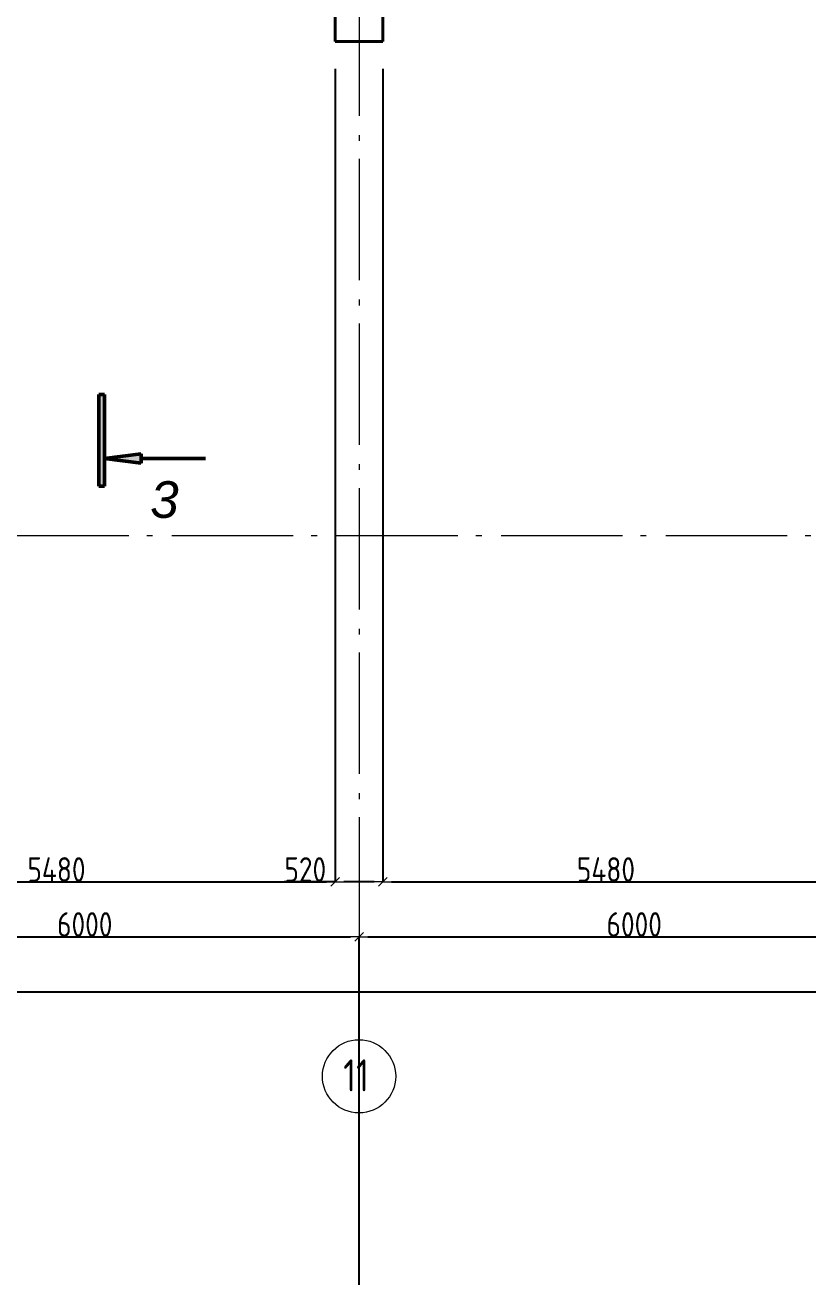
# Model space of a CAD drawing. Header units: millimetres. Extents: x -60256 to 201272, y 21388 to 77592.
# Drawn here: x 3233 to 11779, y 49277 to 63034 of the extents above; entities that cross this region are included whole.
import ezdxf
from ezdxf.enums import TextEntityAlignment as Align

# ---------------------------------------------------------------- set-up
doc = ezdxf.new("R2010")
doc.units = ezdxf.units.MM
doc.header["$MEASUREMENT"] = 0
doc.linetypes.add('Double Dashed', pattern=[1797.222233, 1325, -211.666656, 63.333344, -197.222233])
for name, color, linetype in [('оси', 7, 'Continuous'), ('отделка', 7, 'Continuous'), ('размеры', 7, 'Continuous'), ('размеры внутр', 7, 'Continuous'), ('разрезы', 7, 'Continuous')]:
    doc.layers.add(name, color=color, linetype=linetype)
for name, color, linetype, lineweight in [('оси_Ном._пера__96', 7, 'Continuous', 13), ('оси_Ном._пера__97', 7, 'Continuous', 20), ('отделка_Ном._пера__99', 7, 'Continuous', 40), ('разрезы_Ном._пера__100', 7, 'Continuous', 50), ('разрезы_Ном._пера__97', 7, 'Continuous', 20)]:
    doc.layers.add(name, color=color, linetype=linetype, lineweight=lineweight)
doc.styles.add('СГЕНЕРИР_СТИЛЬ_3', font='gost_2_304-81_type.ttf')
doc.styles.add('СГЕНЕРИР_СТИЛЬ_7', font='ariali.ttf')
doc.dimstyles.new('СГЕНЕРИР_СТИЛЬ__1', dxfattribs={"dimtxt": 270.000005, "dimasz": 95, "dimexe": 0.18, "dimexo": 0, "dimgap": 0.09, "dimtad": 1, "dimtih": 1, "dimtoh": 1, "dimdec": 0, "dimzin": 0, "dimdsep": 46, "dimtxsty": 'СГЕНЕРИР_СТИЛЬ_3', "dimblk": 'ARROWHEAD_6', "dimblk1": 'ARROWHEAD_6', "dimblk2": 'ARROWHEAD_6', "dimcen": 0.09, "dimclrd": 7, "dimclre": 7, "dimclrt": 98, "dimadec": 0, "dimazin": 0, "dimtfac": 1, "dimtdec": 4, "dimtmove": 0, "dimatfit": 3, "dimfxl": 1, "dimtolj": 1, "dimtzin": 0, "dimarcsym": 0})
doc.dimstyles.new('СГЕНЕРИР_СТИЛЬ__13', dxfattribs={"dimtxt": 270.000005, "dimasz": 95, "dimexe": 0.18, "dimexo": 300, "dimgap": 0.09, "dimtad": 1, "dimtih": 1, "dimtoh": 1, "dimdec": 0, "dimzin": 0, "dimdsep": 46, "dimtxsty": 'СГЕНЕРИР_СТИЛЬ_3', "dimblk": 'ARROWHEAD_6', "dimblk1": 'ARROWHEAD_6', "dimblk2": 'ARROWHEAD_6', "dimcen": 0.09, "dimclrd": 7, "dimclre": 7, "dimclrt": 98, "dimadec": 0, "dimazin": 0, "dimtfac": 1, "dimtdec": 4, "dimtmove": 0, "dimatfit": 3, "dimfxl": 1, "dimtolj": 1, "dimtzin": 0, "dimarcsym": 0})

# ---------------------------------------------------------------- blocks, each defined once
blk = doc.blocks.new('Стена_8_1', base_point=(6879, 63566))
at = {"layer": 'отделка_Ном._пера__99', "linetype": 'Continuous', "flags": 128}
for points in [[(6619, 63566), (6619, 62856)], [(7139, 63566), (6619, 63566)], [(7139, 62856), (7139, 63566)], [(6619, 62856), (7139, 62856)]]:
    blk.add_lwpolyline(points, dxfattribs=at)
blk = doc.blocks.new('Стандартный маркер сетки_10')
at = {"layer": 'оси_Ном._пера__96', "linetype": 'Double Dashed'}
for p, q in [((900, 0), (20403, 0)), ((20403, 0), (21303, 0))]:
    blk.add_line(p, q, dxfattribs=at)
blk.add_point((20403, 0), dxfattribs=at)
blk.add_point((20403, 0), dxfattribs=at)
at = {"layer": 'оси_Ном._пера__97', "linetype": 'Continuous'}
blk.add_circle((21703, 0), 400, dxfattribs=at)
at = {"layer": 'оси_Ном._пера__96', "style": 'СГЕНЕРИР_СТИЛЬ_3'}
blk.add_attdef('AC_MarkerText_1', text='', height=350, rotation=90, dxfattribs=at).set_placement((21973, -173), align=Align.BOTTOM_LEFT)
blk = doc.blocks.new('Стандартный маркер сетки_14')
at = {"layer": 'оси_Ном._пера__96', "linetype": 'Double Dashed'}
blk.add_line((900, 0), (76535, 0), dxfattribs=at)
at = {"layer": 'оси_Ном._пера__96', "style": 'СГЕНЕРИР_СТИЛЬ_3'}
for tag, p in [('AC_MarkerText_1_1', (-244, 270)), ('AC_MarkerText_1_2', (77991, 270))]:
    blk.add_attdef(tag, text='', height=350, rotation=180, dxfattribs=at).set_placement(p, align=Align.BOTTOM_LEFT)
blk = doc.blocks.new('ARROWHEAD_6')
at = {"color": 0, "linetype": 'Continuous', "lineweight": 0}
for p, q in [((0, 0), (-1, 0)), ((-0.5, -0.5), (0.5, 0.5))]:
    blk.add_line(p, q, dxfattribs=at)
blk = doc.blocks.new('*D795')
at = {"layer": 'Defpoints', "color": 0, "linetype": 'Continuous', "transparency": 16777216}
for p in [(22379, 61287), (-45271, 53854), (22379, 52477)]:
    blk.add_point(p, dxfattribs=at)
at = {"layer": 'размеры', "color": 7, "linetype": 'Continuous', "lineweight": -2, "transparency": 16777216}
for p, q in [((22379, 61287), (22379, 52477)), ((-45271, 53854), (-45271, 52477)), ((-45176, 52477), (22284, 52477))]:
    blk.add_line(p, q, dxfattribs=at)
at = {"layer": 'размеры', "color": 7, "linetype": 'Continuous', "lineweight": -2, "transparency": 16777216, "xscale": 95, "yscale": 95, "zscale": 95, "rotation": 180}
blk.add_blockref('ARROWHEAD_6', (-45271, 52477), dxfattribs=at)
at = {"layer": 'размеры', "color": 7, "linetype": 'Continuous', "lineweight": -2, "transparency": 16777216, "xscale": 95, "yscale": 95, "zscale": 95}
blk.add_blockref('ARROWHEAD_6', (22379, 52477), dxfattribs=at)
at = {"layer": 'размеры', "color": 98, "linetype": 'Continuous', "transparency": 16777216, "insert": (-11433, 52612), "char_height": 270, "attachment_point": 5, "style": 'СГЕНЕРИР_СТИЛЬ_3'}
blk.add_mtext('\\A1;67650', dxfattribs=at)
blk = doc.blocks.new('*D808')
at = {"layer": 'Defpoints', "color": 0, "linetype": 'Continuous', "transparency": 16777216}
for p in [(6879, 53077), (879, 49660), (6879, 49277)]:
    blk.add_point(p, dxfattribs=at)
at = {"layer": 'размеры', "color": 7, "linetype": 'Continuous', "lineweight": -2, "transparency": 16777216}
for p, q in [((879, 49660), (879, 53077)), ((974, 53077), (6784, 53077)), ((6879, 49277), (6879, 53077))]:
    blk.add_line(p, q, dxfattribs=at)
at = {"layer": 'размеры', "color": 7, "linetype": 'Continuous', "lineweight": -2, "transparency": 16777216, "xscale": 95, "yscale": 95, "zscale": 95, "rotation": 180}
blk.add_blockref('ARROWHEAD_6', (879, 53077), dxfattribs=at)
at = {"layer": 'размеры', "color": 7, "linetype": 'Continuous', "lineweight": -2, "transparency": 16777216, "xscale": 95, "yscale": 95, "zscale": 95}
blk.add_blockref('ARROWHEAD_6', (6879, 53077), dxfattribs=at)
at = {"layer": 'размеры', "color": 98, "linetype": 'Continuous', "transparency": 16777216, "insert": (3884, 53212), "char_height": 270, "attachment_point": 5, "style": 'СГЕНЕРИР_СТИЛЬ_3'}
blk.add_mtext('\\A1;6000', dxfattribs=at)
blk = doc.blocks.new('*D809')
at = {"layer": 'Defpoints', "color": 0, "linetype": 'Continuous', "transparency": 16777216}
for p in [(12879, 53077), (12879, 49550), (6879, 49277)]:
    blk.add_point(p, dxfattribs=at)
at = {"layer": 'размеры', "color": 7, "linetype": 'Continuous', "lineweight": -2, "transparency": 16777216}
for p, q in [((6879, 49277), (6879, 53077)), ((6974, 53077), (12784, 53077)), ((12879, 49550), (12879, 53077))]:
    blk.add_line(p, q, dxfattribs=at)
at = {"layer": 'размеры', "color": 7, "linetype": 'Continuous', "lineweight": -2, "transparency": 16777216, "xscale": 95, "yscale": 95, "zscale": 95, "rotation": 180}
blk.add_blockref('ARROWHEAD_6', (6879, 53077), dxfattribs=at)
at = {"layer": 'размеры', "color": 7, "linetype": 'Continuous', "lineweight": -2, "transparency": 16777216, "xscale": 95, "yscale": 95, "zscale": 95}
blk.add_blockref('ARROWHEAD_6', (12879, 53077), dxfattribs=at)
at = {"layer": 'размеры', "color": 98, "linetype": 'Continuous', "transparency": 16777216, "insert": (9884, 53212), "char_height": 270, "attachment_point": 5, "style": 'СГЕНЕРИР_СТИЛЬ_3'}
blk.add_mtext('\\A1;6000', dxfattribs=at)
blk = doc.blocks.new('*D973')
at = {"layer": 'Defpoints', "color": 0, "linetype": 'Continuous', "transparency": 16777216}
for p in [(1139, 62856), (6619, 62856), (6619, 53677)]:
    blk.add_point(p, dxfattribs=at)
at = {"layer": 'размеры внутр', "color": 7, "linetype": 'Continuous', "lineweight": -2, "transparency": 16777216}
for p, q in [((1139, 62556), (1139, 53677)), ((6619, 62556), (6619, 53677)), ((1234, 53677), (6524, 53677))]:
    blk.add_line(p, q, dxfattribs=at)
at = {"layer": 'размеры внутр', "color": 7, "linetype": 'Continuous', "lineweight": -2, "transparency": 16777216, "xscale": 95, "yscale": 95, "zscale": 95, "rotation": 180}
blk.add_blockref('ARROWHEAD_6', (1139, 53677), dxfattribs=at)
at = {"layer": 'размеры внутр', "color": 7, "linetype": 'Continuous', "lineweight": -2, "transparency": 16777216, "xscale": 95, "yscale": 95, "zscale": 95}
blk.add_blockref('ARROWHEAD_6', (6619, 53677), dxfattribs=at)
at = {"layer": 'размеры внутр', "color": 98, "linetype": 'Continuous', "transparency": 16777216, "insert": (3575, 53812), "char_height": 270, "attachment_point": 5, "style": 'СГЕНЕРИР_СТИЛЬ_3'}
blk.add_mtext('\\A1;5480', dxfattribs=at)
blk = doc.blocks.new('*D974')
at = {"layer": 'Defpoints', "color": 0, "linetype": 'Continuous', "transparency": 16777216}
for p in [(6619, 62856), (7139, 62856), (7139, 53677)]:
    blk.add_point(p, dxfattribs=at)
at = {"layer": 'размеры внутр', "color": 7, "linetype": 'Continuous', "lineweight": -2, "transparency": 16777216}
for p, q in [((6619, 62556), (6619, 53677)), ((7139, 62556), (7139, 53677)), ((6619, 53677), (6061, 53677)), ((7044, 53677), (6714, 53677))]:
    blk.add_line(p, q, dxfattribs=at)
at = {"layer": 'размеры внутр', "color": 7, "linetype": 'Continuous', "lineweight": -2, "transparency": 16777216, "xscale": 95, "yscale": 95, "zscale": 95, "rotation": 180}
blk.add_blockref('ARROWHEAD_6', (6619, 53677), dxfattribs=at)
at = {"layer": 'размеры внутр', "color": 7, "linetype": 'Continuous', "lineweight": -2, "transparency": 16777216, "xscale": 95, "yscale": 95, "zscale": 95}
blk.add_blockref('ARROWHEAD_6', (7139, 53677), dxfattribs=at)
at = {"layer": 'размеры внутр', "color": 98, "linetype": 'Continuous', "transparency": 16777216, "insert": (6292, 53812), "char_height": 270, "attachment_point": 5, "style": 'СГЕНЕРИР_СТИЛЬ_3'}
blk.add_mtext('\\A1;520', dxfattribs=at)
blk = doc.blocks.new('*D975')
at = {"layer": 'Defpoints', "color": 0, "linetype": 'Continuous', "transparency": 16777216}
for p in [(7139, 62856), (12619, 62856), (12619, 53677)]:
    blk.add_point(p, dxfattribs=at)
at = {"layer": 'размеры внутр', "color": 7, "linetype": 'Continuous', "lineweight": -2, "transparency": 16777216}
for p, q in [((7139, 62556), (7139, 53677)), ((12619, 62556), (12619, 53677)), ((7234, 53677), (12524, 53677))]:
    blk.add_line(p, q, dxfattribs=at)
at = {"layer": 'размеры внутр', "color": 7, "linetype": 'Continuous', "lineweight": -2, "transparency": 16777216, "xscale": 95, "yscale": 95, "zscale": 95, "rotation": 180}
blk.add_blockref('ARROWHEAD_6', (7139, 53677), dxfattribs=at)
at = {"layer": 'размеры внутр', "color": 7, "linetype": 'Continuous', "lineweight": -2, "transparency": 16777216, "xscale": 95, "yscale": 95, "zscale": 95}
blk.add_blockref('ARROWHEAD_6', (12619, 53677), dxfattribs=at)
at = {"layer": 'размеры внутр', "color": 98, "linetype": 'Continuous', "transparency": 16777216, "insert": (9575, 53812), "char_height": 270, "attachment_point": 5, "style": 'СГЕНЕРИР_СТИЛЬ_3'}
blk.add_mtext('\\A1;5480', dxfattribs=at)
blk = doc.blocks.new('Плоскость сечения_1_1', base_point=(4069, 77063))
at = {"layer": 'разрезы_Ном._пера__100', "linetype": 'Continuous'}
for points in [[(4099, 58001), (4099, 59001), (4039, 59001), (4039, 58001)], [(4499, 58251), (4499, 58351), (4099, 58301)]]:
    blk.add_hatch(color=256, dxfattribs=at).paths.add_polyline_path(points)
for p, q in [((4099, 59001), (4039, 59001)), ((4039, 59001), (4039, 58001)), ((4099, 58001), (4099, 59001)), ((4499, 58351), (4099, 58301)), ((4499, 58251), (4499, 58351)), ((4099, 58301), (4499, 58251)), ((4499, 58301), (5202, 58301)), ((4039, 58001), (4099, 58001))]:
    blk.add_line(p, q, dxfattribs=at)
at = {"layer": 'разрезы_Ном._пера__97', "insert": (4599, 57850), "char_height": 400, "attachment_point": 4, "style": 'СГЕНЕРИР_СТИЛЬ_7'}
blk.add_mtext('{3}', dxfattribs=at)

msp = doc.modelspace()

# ---------------------------------------------------------------- block references
at = {"layer": 'оси', "color": 251, "linetype": 'Continuous', "lineweight": 13}
ref = msp.add_blockref('Стандартный маркер сетки_10', (6878.99723, 73257.10001), dxfattribs=dict(at, zscale=1000, rotation=270))
ref.add_attrib('AC_MarkerText_1', '11', dxfattribs={"color": 7, "linetype": 'Continuous', "lineweight": 13, "height": 350, "rotation": 360, "style": 'СГЕНЕРИР_СТИЛЬ_3'}).set_placement((6705.90589, 51284.03631), align=Align.BOTTOM_LEFT)
at = {"layer": 'оси', "color": 251, "linetype": 'Continuous', "lineweight": 13, "zscale": 1000, "rotation": 180}
msp.add_blockref('Стандартный маркер сетки_14', (26830.04628, 57455.66051), dxfattribs=at)
at = {"layer": 'отделка'}
msp.add_blockref('Стена_8_1', (6878.99723, 63565.66051), dxfattribs=at)
at = {"layer": 'разрезы'}
msp.add_blockref('Плоскость сечения_1_1', (4068.82287, 77063.38648), dxfattribs=at)

# ---------------------------------------------------------------- dimensions: what is measured, and where the dimension line sits
at = {"layer": 'размеры', "linetype": 'Continuous'}
for base, p1, p2, picture, middle in [((22378.99723, 52476.8359), (-45271.00277, 53853.93666), (22378.99723, 61286.94103), '*D795', (-11433.0617, 52476.8359)), ((6878.99723, 53076.8359), (878.99723, 49659.85237), (6878.99723, 49276.87128), '*D808', (3883.74654, 53076.8359)), ((12878.99723, 53076.8359), (6878.99723, 49276.87128), (12878.99723, 49550.4292), '*D809', (9883.74654, 53076.8359))]:
    dim = msp.add_linear_dim(base=base, p1=p1, p2=p2, dimstyle='СГЕНЕРИР_СТИЛЬ__1', dxfattribs=at)
    dim.commit()
    dim.dimension.update_dxf_attribs({"geometry": picture, "text_midpoint": middle, "dimtype": 160})
at = {"layer": 'размеры внутр', "linetype": 'Continuous'}
for base, p1, p2, picture, middle in [((6618.99723, 53676.8359), (1138.99723, 62855.66051), (6618.99723, 62855.66051), '*D973', (3574.80039, 53676.8359)), ((7138.99723, 53676.8359), (6618.99723, 62855.66051), (7138.99723, 62855.66051), '*D974', (6292.38223, 53676.8359)), ((12618.99723, 53676.8359), (7138.99723, 62855.66051), (12618.99723, 62855.66051), '*D975', (9574.80039, 53676.8359))]:
    dim = msp.add_linear_dim(base=base, p1=p1, p2=p2, dimstyle='СГЕНЕРИР_СТИЛЬ__13', dxfattribs=at)
    dim.commit()
    dim.dimension.update_dxf_attribs({"geometry": picture, "text_midpoint": middle, "dimtype": 160})

doc.saveas('drawing.dxf')
